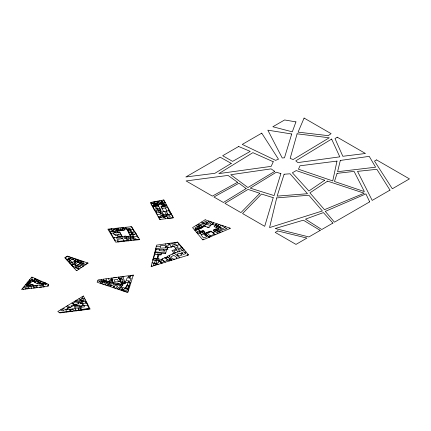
<?xml version="1.0" encoding="UTF-8"?>
<svg xmlns="http://www.w3.org/2000/svg" width="431" height="431" viewBox="0 0 431 431"><rect width="100%" height="100%" fill="white"/><g stroke="black" fill="none" stroke-linecap="round" stroke-linejoin="round"><path stroke-width="0.65" d="M160.203 246.758L160.262 245.735L165.008 245.266L165.822 247.814L160.375 248.186L160.203 246.758L156.216 246.704M159.395 249.328L159.459 248.649L155.763 248.466M163.667 249.463L163.591 250.255L165.165 250.459L164.884 251.16L159.109 250.6L159.621 249.333M101.113 281.4L101.21 280.737L99.75 280.78L99.362 281.588L100.725 282.009L101.113 281.4L101.84 281.508M129.419 282.822L129.607 281.933L128.222 281.793L128.416 280.942L129.995 281.201L131.148 278.318L127.366 277.693L125.949 280.479L128.416 280.942M158.252 258.783L158.01 259.71L156.631 259.543L155.72 258.702L153.091 258.88M161.458 253.239L161.005 254.974L154.309 254.134M127.565 285.57L127.824 284.6L127.323 284.535M157.972 254.592L157.724 255.524L158.199 255.621L157.396 256.752L157.816 256.806L157.412 258.072L156.297 258.552M152.078 262.84L156.049 263.293L156.868 260.453M166.727 249.554L165.536 253.681L154.729 252.507M127.63 289.002L128.47 286.2L129.246 286.303L128.179 289.179M153.571 258.228L155.397 252.582M129.047 285.861L130.027 282.865M154.476 263.045L155.419 260.276M154.584 258.347L155.429 258.131L155.629 258.471M157.681 258.713L159.087 254.732M153.134 259.995L153.264 259.64L152.908 259.602M156.69 260.432L156.803 260.125L154.993 259.893L154.88 260.211M122.566 290.774L125.179 288.199L126.983 285.451L127.996 282.72M129.656 278.135L130.706 275.447L133.071 275.878M156.388 249.237L155.327 251.828L165.741 252.97M153.344 203.572L153.204 203.313L154.508 202.791L154.864 203.319L151.103 203.992M157.126 254.484L157.39 254.015L159.987 254.624L160.149 254.258L161.167 254.344M29.303 283.673L29.664 283.097L30.154 283.205M30.984 281.971L29.766 283.787L26.862 283.081M128.998 233.23L129.343 232.735M27.487 283.232L27.309 283.474L28.171 283.711L28.398 283.453M158.646 206.244L158.349 206.621L155.58 207.198L155.93 208.248L157.019 208.001L157.407 208.669M83.668 263.891L84.174 263.26L83.463 262.98L82.122 264.138L83.091 264.586L83.668 263.891L85.543 264.758M30.299 280.452L30.52 280.177L29.448 279.94M35.504 278.625L31.485 282.084L28.268 281.368M28.812 281.486L29.787 280.306M104.889 281.912L104.092 282.871L105.563 283.329L106.576 282.483M79.25 262.748L75.403 261.434M26.119 284.783L27.907 284.762M213.393 222.558L208.755 227.649L204.041 226.033M119.947 283.964L118.762 285.263L119.791 285.602L120.233 285.139L121.014 285.403L118.875 287.736L118.266 287.536L117.227 288.598L118.945 289.153M110.465 286.707L111.936 285.123L112.712 285.408L113.741 284.428L115.767 284.859M28.99 283.598L27.487 285.214L25.591 284.622M219.643 226.684L222.498 228.893L225.591 226.658M106.899 285.505L108.213 284.11L108.811 284.298L109.749 283.318L108.51 282.919L107.578 283.916L108.213 284.11M109.14 283.129L109.786 282.44M102.88 284.153L104.086 284.293L103.887 284.492M113.105 287.59L117.48 283.097L122.98 285.031L118.644 289.454M221.13 225.16L218.269 228.096L213.253 230.052L217.763 233.672M81.868 264.893L81.292 265.48L79.719 265.631L80.446 266.089L77.386 267.92L79.223 268.96M117.512 284.751L116.386 285.893L117.62 286.324L115.81 288.21L113.294 287.396M101.7 283.754L103.871 281.572L107.4 282.763M107.831 285.818L111.387 282.257L116.575 284.029M194.58 230.041L201.239 228.204L203.066 227.002L209.008 221.081L205.727 224.335L201.492 222.062M210.484 221.577L208.609 223.436L207.128 222.962M211.756 222.008L209.843 223.899L211.643 224.481M217.838 225.742L218.964 226.081L218.334 226.771L216.023 225.995L216.653 225.375L217.838 225.742L219.11 224.481M222.531 225.628L222.1 226.059L223.183 226.345L223.581 225.984M100.111 283.221L102.152 281.201L104.14 280.996M101.35 281.993L103.117 282.327M72.855 259.618L74.127 258.368M82.278 261.138L79.687 263.686L83.765 265.943M83.253 261.466L83.63 261.827M105.191 284.929L108.224 281.949L110.864 282.779M113.978 283.14L113.305 283.803L111.882 283.334L110.406 284.837L111.742 285.333M118.385 283.415L117.539 284.244L118.568 284.595L118.202 284.983L116.273 284.336M205.49 226.534L205.835 226.2L204.299 225.774M76.411 259.144L74.38 261.084L80.285 263.099L81.335 262.441L81.06 262.339M217.089 223.802L214.115 226.674L218.269 228.096L222.714 231.587M120.982 284.325L120.567 284.719L122.598 285.424M207.564 227.239L207.866 226.954L209.057 227.315M71.093 258.988L71.67 259.193M80.672 263.082L81.933 263.379L83.813 261.66M71.266 257.399L69.542 258.945L66.633 259.823M166.134 249.538L167.4 248.407M38.984 280.85L39.555 281.077L39.296 281.308L38.041 280.775L38.984 280.85L39.539 280.398M221.076 227.794L220.327 228.403L222.342 229.987L226.948 228.651L224.648 227.654M167.142 207.575L167.702 207.122M163.845 204.687L163.209 205.199L163.758 206.05M34.943 278.383L34.485 278.733L35.078 278.954M35.18 282.655L36.29 281.378L38.984 282.445L37.055 283.474M37.384 282.063L38.715 281.05M41.473 281.249L37.998 283.889L34.221 282.235L37.739 279.606M42.022 283.431L43.418 282.596L43.035 282.413L42.863 282.795M43.24 282.504L43.644 282.197M45.18 282.871L42.922 284.589L33.456 285.801M45.551 283.032L44.824 283.14M33.036 281.217L34.087 280.425L35.067 280.85L34.135 280.856L33.402 281.378M220.225 227.137L219.67 227.546L219.013 227.331M195.83 229.222L196.299 229.093L195.825 228.489L196.999 228.112L198.54 228.947L199.763 228.058L200.442 228.425M85.23 264.623L87.585 262.937M197.667 226.264L194.871 228.069L196.148 229.61M196.999 228.112L198.373 227.266L197.139 226.604M74.084 304.2L70.813 306.155L71.756 306.662M79.762 263.724L77.181 265.243L72.758 266.579M70.205 307.249L65.851 309.803L63.168 308.278M80.586 299.895L78.528 301.086L76.696 300.084M79.783 263.74L77.181 265.243L81.33 267.559M72.834 303.532L75.872 301.77L78.609 303.349M78.367 302.174L81.394 300.429L85.435 299.976M164.787 261.493L163.872 261.719L163.263 261.283L163.748 260.76M69.116 307.89L68.454 307.465L67.037 308.192L67.317 308.941M80.004 299.513L81.933 299.098L81.459 298.775L82.682 298.155M167.535 259.43L166 260.179L166.829 260.696L168.327 259.995M161.981 259.527L161.55 259.958L162.282 260.491L160.639 261.234L159.535 260.701L159.05 260.933L158.457 262.748L156.049 263.293M160.817 262.167L160.262 262.431L161.463 263.384M161.814 262.856L162.239 262.441L161.506 261.967L160.731 262.102M165.375 257.878L164.502 257.883M165.493 257.964L167.481 257.043M132.92 232.099L133.131 232.498L130.949 233.123L131.617 233.37L132.01 234.55M165.865 258.228L166.829 257.792L166.458 257.517M76.265 267.118L78.641 266.056M168.079 257.501L169.798 256.736L169.286 256.364L169.868 255.745L169.372 255.384M161.873 259.457L162.681 259.096L162.39 258.896M169.254 258.395L170.035 258.056L171.705 259.381L170.035 260.087L169.189 259.484L170.153 259.085M215.979 229.319L215.306 229.249M212.618 232.541L215.117 231.549M212.817 232.708L214.455 231.813M210.199 235.881L214.546 234.168L211.61 231.684L210.527 231.97L210.134 231.619L205.328 233.263M174.62 253.423L172.028 254.155M176.969 255.454L177.911 255.093M180.896 253.94L182.081 254.996L179.07 256.159L176.958 254.204L179.986 253.126L180.896 253.94L182.286 253.406L183.471 254.414L185.901 253.573L184.005 251.709L181.419 252.658L182.286 253.406M184.786 252.442L186.041 251.963M43.089 285.031L43.606 284.837L43.526 284.514L42.373 284.352L42.944 283.496L40.444 282.876L40.245 283.415L39.221 282.962L42.922 284.589L43.795 286.863M204.973 235.094L205.905 234.75L209.25 237.255L204.068 231.975M213.604 230.337L214.493 230.014L214.132 229.707M207.133 232.912L204.504 233.769L205.905 234.75M184.258 249.872L174.269 253.121L166.835 256.553L171.673 260.243M201.563 234.653L200.986 234.836L203.567 237.96L206.907 236.657L203.674 234.044L201.563 234.653L199.957 233.144M205.07 232.999L203.136 233.607L202.198 232.508M69.628 259.607L68.723 259.888L69.272 260.496L70.199 260.222M178.579 243.235L178.159 243.364L183.87 249.996M175.347 248.094L178.224 247.211L175.336 243.779L174.695 243.989L174.986 244.377L172.389 244.986L173.343 246.176L171.107 246.828M182.178 247.437L171.942 250.573L174.269 253.121L179.662 257.786M167.104 247.723L171.274 247.098L179.695 244.533M76.109 265.13L75.651 265.27L76.265 265.949L76.993 265.755L76.648 265.404M68.303 261.66L70.829 260.9L72.025 262.247M69.51 262.991L74.541 261.504L76.443 263.632L71.395 265.07M157.363 209.719L160.343 209.132L160.876 210.037L158.285 210.376L158.576 210.77M196.628 232.508L203.443 230.537L204.596 231.824L197.689 233.785M74.013 267.958L76.406 267.274L76.696 267.619L75.705 267.893L76.045 268.314L76.745 268.066L78.932 269.149M188.207 254.495L187.022 254.834L187.458 255.389M161.404 201.158L161.905 201.018L162.282 201.724M195.146 230.725L196.396 230.38L197.942 232.131M169.555 244.339L177.637 242.125L188.654 255.023L151.125 266.563L156.62 245.126L177.637 242.125M158.786 261.741L159.809 261.466M135.242 232.46L134.564 231.808M162.18 202.414L163.08 202.214L162.794 201.633L160.715 202.026L161.011 202.629L162.18 202.414L162.595 203.044M157.1 214.773L162.282 213.684L163.306 215.715M163.742 215.958L162.681 216.179L163.004 216.718L166.662 216.12M138.399 237.519L137.915 237.616L135.765 233.3M155.257 211.454L161.011 210.263L157.73 204.515L155.947 204.687M114.883 240.773L115.492 240.649L113.612 237.745M171.425 214.035L164.179 215.484L162.008 211.955L169.539 210.543M125.071 282.3L126.014 282.111L125.804 281.588L124.823 281.729M162.826 203.001L163.063 203.427L164.071 203.222L164.771 204.52M152.59 206.659L158.242 205.555M154.072 209.321L159.793 208.2M154.788 210.614L157.568 210.069L156.814 208.782M156.178 213.113L161.334 212.095L160.294 210.414M154.481 202.085L156.765 201.66M160.693 203.4L165.24 202.548M166.813 205.474L160.919 206.584L163.753 211.626M158.042 204.068L160.855 203.728M161.216 207.112L166.447 206.433L165.989 205.63M162.008 208.529L167.869 207.44M158.155 216.669L163.559 215.672L165.493 218.776M131.778 234.033L132.796 233.839L132.209 232.654M161.108 204.251L163.301 203.852L163.769 204.703M59.333 312.577L70.808 311.02M166.167 204.272L161.528 205.108L159.422 200.803M157.417 202.882L155.796 203.173L156.464 203.594L157.676 203.378M128.627 232.449L129.456 232.304L128.885 231.275L128.077 231.42M30.628 285.839L29.06 286.119L29.389 286.927L32.465 286.54L32.104 285.678L30.628 285.839L30.197 284.832M154.341 201.837L156.642 201.428M125.755 227.277L128.821 232.826L134.806 231.765M122.469 228.581L122.086 228.651L121.876 228.112L122.205 228.08M130.819 231.625L131.611 231.485L131.035 230.256L130.167 230.391M121.165 234.626L119.328 234.949L118.843 234.092L118.072 234.205L118.509 235.089L115.427 235.633L114.77 234.448M118.466 241.387L118.638 241.888L117.873 241.732L116.86 240.638L118.105 240.482L118.466 241.387L128.944 240.218L127.619 236.711M127.511 230.348L133.298 229.346M122.075 284.034L121.423 282.353L124.866 281.82M121.871 235.972L117.523 236.716L117.717 237.174M120.265 281.077L119.834 281.152L119.953 281.465M126.224 236.651L129.375 236.123L131.687 240.503M31.366 277.602L32.67 277.386M162.929 214.967L160.952 215.419L160.731 216.195M158.834 202.78L157.945 202.926L157.827 201.492L158.651 201.358L159.502 203.982M163.629 214.595L165.752 214.66L168.133 218.452M151.922 205.458L160.978 203.987M152.208 205.975L155.963 205.7L155.715 205.086L153.748 205.452L153.856 205.706M155.866 205.377L157.983 205.032M127.037 229.524L130.415 229.033L130.114 228.452L128.535 228.883L128.19 228.177L122.619 228.866M28.274 286.922L26.453 287.213L25.952 286.087L27.762 285.807M120.912 229.825L120.071 229.96L120.416 230.704M117.14 231.188L124.704 230.057L123.325 227.53M122.706 238.542L117.313 239.41L116.451 237.352M111.855 279.644L113.014 279.46L112.712 278.776L111.564 278.938M167.347 217.208L170.261 216.755L169.464 215.064L167.654 215.408L167.32 214.853M27.826 285.947L28.376 285.861L27.686 285.645M122.83 277.02L123.918 276.858L123.735 276.4M119.053 278.372L120.955 278.087L121.213 278.69L119.576 278.895L121.768 284.072M119.161 278.615L118.563 278.706L118.304 278.097L119.204 277.979L118.832 277.068M77.224 306.069L78.566 305.87L79.536 307.804L76.131 308.181L75.436 306.333L77.224 306.069L76.885 305.32M81.297 309.533L89.028 308.38L87.38 305.153M161.323 217.445L159.599 217.989L159.271 217.316L164.383 216.992M166.824 216.373L164.728 216.68L165.025 217.488L163.742 217.628L163.516 217.122M158.802 217.838L159.475 217.741M128.821 232.826L129.715 234.884L136.169 233.952M78.259 308.628L79.218 308.488L79.417 309.038L78.469 309.119M70.291 309.706L69.558 309.808L69.838 310.487L70.565 310.39M75.888 310.056L73.399 310.417L72.688 308.93M76.066 310.455L80.812 309.991L80.128 308.305L81.524 308.106L80.608 305.988M103.936 280.495L105.746 280.242L106.08 280.99L104.243 281.244M113.105 237.815L125.911 236.032L128.341 240.859M116.612 237.723L117.62 237.583L117.895 238.101L120.939 237.637L121.499 238.736M110.428 233.376L119.829 232.083L122.178 236.554M81.459 309.884L89.88 308.725M126.132 238.332L124.494 238.558L123.799 237.249L125.033 237.039L124.656 236.21M103.876 280.349L102.675 280.516L102.961 281.114M111.71 279.288L110.347 279.477L110.999 281.147M112.852 282.068L113.542 282.278M33.128 284.988L32.611 285.344L33.241 285.263M33.623 286.222L37.745 285.667L37.589 285.274M34.221 287.703L33.629 287.784L33.731 288.07M106.01 278.819L107.152 281.588L112.394 280.958M107.012 281.254L104.394 281.605L103.397 279.18M122.329 281.098L121.003 281.271L120.244 279.326L122.469 279.067L123.223 280.99L122.329 281.098L122.878 282.165M86.152 301.382L79.875 302.206L80.462 303.769L86.927 302.912M70.899 311.252L72.467 311.047L72.58 311.322M112.135 280.322L111.327 280.425L111.586 281.066M121.725 283.135L125.232 282.682M70.398 309.975L73.06 309.63M115.853 231.188L117.054 231.032M43.676 286.556L44.732 286.75M120.416 281.405L112.965 282.353L111.225 278.108M74.084 305.913L74.692 305.568M75.258 308.607L65.851 309.803L66.713 312.066M113.407 229.949L115.082 229.739L115.95 231.377L114.21 231.555L113.148 229.427L114.894 229.227L115.082 229.739M130.534 238.316L133.944 237.885M165.66 247.033L166.754 246.898M79.708 306.102L88.026 305.073M154.303 201.767L156.011 204.795L153.436 204.316L153.851 205.145M122.77 229.147L121.58 229.292L122.097 230.445M124.279 229.276L126.725 228.98M82.111 296.803L82.881 298.624L84.643 298.414M81.583 300.903L82.725 300.768L83.129 301.781M130.017 237.336L137.731 236.447M109.496 281.066L108.235 281.475M168.052 218.328L172.615 217.806L173.036 217.429L167.54 207.5M114.118 231.393L110.681 231.786L110.341 232.164L113.337 237.319L114.312 237.648M118.326 228.43L115.767 228.678L115.055 228.398M139.52 239.318L133.174 239.857L132.726 238.591L133.982 238.386L133.648 235.703L132.581 235.854L132.694 237.028L130.501 236.49L130.803 236.08L130.189 234.814L132.689 234.927L132.495 234.48M128.039 291.749L126.369 291.868L121.176 290.111L122.797 288.414L120.443 287.622M155.569 249.21L167.907 249.592L165.456 243.865M48.272 285.661L47.507 285.618L47.62 284.869L48.407 284.929M125.162 282.515L130.835 282.919M76.19 270.361L77.02 270.42M153.269 258.196L159.33 258.907L158.678 260.674L162.234 263.147M152.816 259.958L158.678 260.674L165.03 257.63L169.572 260.89M130.011 277.23L128.126 276.988L128.411 276.363L130.254 276.61M97.724 280.883L99.561 281.163M202.295 239.34L203.701 239.593M126.983 285.451L129.855 286.028M30.671 282.44L28.042 281.642M126.741 285.823L128.47 286.2M125.712 287.385L126.348 287.525L126.736 286.901L126.138 286.734M29.26 280.166L32.368 281.017M29.076 281.174L30.1 281.454L30.472 280.942L29.513 280.646M25.386 284.869L27.611 285.484M120.368 233.101L117.782 232.363L115.578 228.338M159.497 219.083L160.499 219.384M162.999 200.129L163.645 200.329L164.965 202.602M74.773 260.707L75.188 260.836L75.797 260.254L75.393 260.114M28.586 284.034L27.875 284.288L28.241 284.406M128.481 290.354L126.946 289.869L126.428 290.381L125.545 290.052L124.893 290.753L123.18 290.171M215.839 225.009L215.004 224.74L215.381 224.314L216.249 224.61M121.159 286.89L128.788 289.379M114.447 286.211L113.795 286.001L113.148 286.604L113.816 286.863M119.403 288.684L122.614 289.724L123.142 289.174L123.869 289.487M125.038 288.339L128.734 289.567M206.013 224.066L210.614 225.607M204.87 225.208L204.262 225.004L202.721 226.216L203.502 226.571M103.72 281.723L102.152 281.201L101.215 279.477M82.052 261.364L67.495 256.402L65.291 257.722L73.162 266.455M73.647 258.837L72.887 258.902L73.389 259.096M80.651 262.738L80.15 262.565L80.721 261.978L81.243 262.156M212.65 223.371L213.512 223.667L213.108 224.098L212.278 223.781M211.885 224.212L215.403 225.424M75.985 259.548L81.825 261.585M75.506 260.006L75.786 259.742M151.281 265.949L152.143 266.25M75.08 260.416L68.34 257.98L67.979 258.223L68.852 259.15M24.195 286.313L25.181 286.674L25.564 287.509L24.044 287.709L23.301 287.402M35.159 278.889L37.4 279.859M44.242 283.587L43.574 283.291L44.037 282.973L44.673 283.259M38.348 281.335L37.362 281.303L37.998 281.599M37.109 280.08L37.357 280.188L36.829 280.285M34.496 279.39L36.71 280.376M32.449 280.953L34.636 281.928M22.342 288.565L23.856 289.249M83.091 266.39L82.353 266.881M202.532 227.352L201.482 226.814L200.733 227.282L201.794 227.837M66.336 306.36L68.454 307.465M197.926 224.282L203.066 227.002M71.858 303.009L75.77 305.1L79.503 302.799L75.684 300.698M196.094 225.413L201.239 228.204M76.793 304.469L75.948 304.011L70.522 307.432L67.441 305.692M74.843 301.204L75.872 301.77M60.485 309.9L62.129 310.805L64.084 310.417L61.816 309.097M81.933 263.379L82.574 263.745M161.334 212.095L160.601 211.659L159.028 211.993L158.306 210.824M130.868 226.744L131.757 227.293L134.327 231.851M78.868 298.769L81.394 300.429L82.343 302.831L80.209 303.101L80.462 303.769M156.685 263.395L158.155 264.402M161.609 259.268L165.655 262.096M174.647 259.333L174.049 258.875L173.208 259.128L170.552 257.232L173.725 255.287L177.093 257.69L176.042 258.094L176.656 258.713M215.699 229.098L220.193 232.648M215.225 234.744L210.915 231.102L206.665 232.454L210.904 236.56M209.003 232.007L209.52 232.492L208.34 232.869L207.855 232.401M179.883 251.295L178.218 249.587L180.901 248.762L182.426 250.465M69.127 259.069L70.829 260.9M173.741 246.343L176.376 249.215M75.096 264.014L76.416 265.469M75.123 265.862L76.406 267.274M69.407 261.331L69.876 261.191M74.8 264.101L73.836 263.029L75.139 262.641L74.218 261.595M178.062 251.887L176.457 250.088L173.876 250.912L175.385 252.76M209.752 237.045L209.234 236.447L209.741 236.258L210.242 236.84M198.987 231.83L199.855 232.832L200.932 232.578L200.038 231.522M73.916 264.354L73.518 263.88L72.64 264.144L73.022 264.607M198.54 228.947L200.555 231.377M197.705 229.179L199.429 230.687L199.036 230.779L199.725 231.614M168.37 214.643L167.223 213.437L167.497 213.194L166.388 211.955L166.646 211.777L166.274 211.158M164.259 205.953L163.92 205.485L164.712 205.307L165.03 205.813M167.864 243.52L168.877 244.97L168.219 245.088L167.573 245.977L168.192 247.556M166.953 214.929L166.269 213.889L165.773 213.819L164.734 211.443M117.631 235.245L116.844 234.038L114.064 234.583L113.148 232.999M168.947 243.364L171.274 247.098M117.507 231.14L116.973 230.267L118.207 230.466L118.433 231.005M160.31 212.3L161.253 213.9M156.453 205.905L154.686 206.25M154.384 203.384L155.322 204.423M128.185 230.229L129.208 230.052M129.677 229.152L130.097 229.901M168.683 210.705L170.644 214.191M161.032 200.501L161.776 201.81M162.401 204.946L163.09 206.174M158.01 201.072L158.209 201.433M115.971 232.611L114.102 232.869M163.063 203.427L163.301 203.852M165.288 207.92L167.012 211.018M152.8 206.621L154.228 209.294M113.714 277.769L116.801 277.348M156.593 201.336L158.236 204.434M129.92 229.928L131.234 232.401M127.253 240.46L125.464 237.072L128.363 236.587L129.478 238.903L130.216 238.774L130.873 240.083L130.07 240.196L130.173 240.665M121.989 227.67L123.352 230.256M111.629 228.753L113.078 231.512M153.614 201.897L154.239 203.093M121.714 236.619L124.128 241.306M86.604 302.955L87.703 305.11M163.877 206.029L164.146 206.568M155.92 211.319L156.755 212.995M129.715 234.884L130.868 237.239M119.974 227.88L121.267 230.569M136.347 239.588L135.937 238.699L134.553 238.833L134.779 239.717M81.594 310.175L79.229 305.056L73.97 305.654L76.239 310.859M29.055 288.63L27.487 285.214L32.912 284.449L34.34 287.994M82.111 303.548L83.075 305.681M118.487 277.117L121.623 284.094L125.61 283.576L122.625 276.551M32.023 284.573L32.147 284.843L31.102 284.702M81.507 305.875L82.079 307.163L84.417 306.861L84.137 305.552M77.973 307.971L78.97 310.261M120.949 276.777L121.968 279.126M134.413 234.205L134.585 234.599L133.723 234.647L133.669 234.313M133.082 234.394L132.931 234.044L133.869 233.941L133.955 234.27M118.52 281.648L117.55 279.39L114.242 279.848L115.093 282.084M118.169 228.069L119.365 230.876M43.229 286.933L42.491 285.187L39.846 285.505L39.652 285.01M31.01 286.744L31.673 288.312M28.117 285.123L28.252 285.451L29.68 285.241L29.572 284.918M82.763 303.462L83.662 305.611M108.456 278.485L109.603 281.335M37.077 285.758L37.287 286.276L36.096 286.416L35.929 285.909M85.187 301.511L85.801 303.058M70.118 309.259L71.007 311.521M124.769 283.684L124.009 283.426L124.128 283.765M123.616 283.835L122.625 283.663L122.727 283.948M41.629 287.121L41.527 286.836L39.792 287.057L39.878 287.332M37.12 287.66L37.028 287.396L35.638 287.838M27.32 288.835L27.207 288.517L25.095 288.754L25.192 289.088M82.881 298.624L83.415 300.202M229.739 228.053L229.836 228.586M159.82 212.397L160.623 214.029M48.52 284.336L48.148 286.34L21.55 289.524L31.846 277.025L48.52 284.336M153.635 263.713L153.334 265.146L153.765 265.523L156.604 264.348L156.291 263.971L153.635 263.713M336.983 161.097L332.737 180.923L298.473 169.205L299.992 165.8L336.983 161.097M276.702 197.91L269.564 227.6L322.388 210.964L308.86 195.232L276.702 197.91M340.312 160.451L337.597 171.705L375.606 167.196L369.222 156.356L340.312 160.451M297.104 133.82L290.16 158.414L293.161 159.54L329.268 137.785L297.104 133.82M273.227 197.678L264.699 226.323L242.567 213.55L261.52 194.047L273.227 197.678M291.706 133.987L284.476 157.8L282.224 157.978L267.834 130.167L291.706 133.987M280.867 173.596L274.116 195.588L250.26 188.158L276.287 172.206L280.867 173.596M133.319 275.091L127.791 292.536L97.115 282.213L98.176 279.891L133.319 275.091M284.115 174.237L277.133 196.127L307.497 193.718L290.079 173.785L284.115 174.237M337.08 173.364L334.456 181.467L364.367 191.585L354.083 171.393L337.08 173.364M32.417 279.794L32.282 280.198L31.603 280.053L31.792 279.692L31.075 279.261L31.932 278.717L33.106 279.353L32.417 279.794M295.935 121.892L292.315 131.843L272.85 126.746L284.616 119.958L295.935 121.892M304.087 118.062L298.085 132.145L328.185 135.652L331.11 133.664L304.087 118.062M273.254 161.738L271.191 166.355L218.856 173.607L252.873 152.66L273.254 161.738M28.301 282.224L27.87 282.801L28.915 283.092L29.383 282.494L28.301 282.224M79.175 261.412L78.862 261.741L76.702 260.987L77.224 260.513L79.175 261.412M259.834 193.293L240.945 212.612L224.928 203.362L248.067 189.414L259.834 193.293M217.186 226.388L216.19 227.385L217.186 226.388M110.013 285.177L109.512 285.629L110.142 285.855L110.632 285.419L110.013 285.177M46.516 283.986L45.341 284.902L44.63 284.6L45.826 283.679L46.516 283.986M40.562 281.583L40.185 281.874L41.214 281.885L40.562 281.583M324.694 180.244L308.892 191.014L292.38 172.772L296.248 170.579L324.694 180.244M88.048 263.093L76.54 270.743L64.704 257.695L67.398 256.089L88.048 263.093M327.582 181.139L309.916 192.846L324.478 209.676L364.243 193.212L327.582 181.139M200.523 225.655L199.203 226.523L198.018 225.892L200.679 224.287L201.805 224.917L200.523 225.655M204.213 223.527L202.985 224.33L201.778 223.711L205.576 221.34L207.155 222.154L204.213 223.527M337.231 137.193L335.016 138.604L342.823 156.286L365.456 153.49L337.231 137.193M199.909 227.062L198.853 227.713L199.262 227.934L200.318 227.299L199.909 227.062M205.156 219.788L192.565 227.606L202.818 239.965L230.504 228.306L205.156 219.788M246.155 188.557L223.382 202.468L213.9 196.994L238.979 183.218L246.155 188.557M231.248 163.376L214.891 173.3L185.853 176.974L220.144 157.18L231.248 163.376M331.617 139.078L295.774 160.855L297.875 162.589L339.8 156.846L331.617 139.078M83.42 296.011L57.802 311.527L59.855 312.938L90.074 309.097L83.42 296.011M274.741 171.382L247.911 187.533L230.752 174.717L271.083 168.871L274.741 171.382M238.655 146.492L222.671 155.72L232.605 161.372L250.244 151.405L238.655 146.492M261.752 133.157L242.265 144.407L275.598 160.348L278.485 159.206L261.752 133.157M376.559 159.901L374.507 161.086L392.329 188.773L409.45 178.892L376.559 159.901M277.72 230.935L275.199 232.39L295.995 244.393L306.947 238.068L277.72 230.935M320.228 230.402L308.898 236.942L275.199 228.516L303.343 220.193L320.228 230.402M332.921 223.075L321.758 229.518L305.46 219.147L323.39 212.596L332.921 223.075M369.663 201.859L334.461 222.186L325.286 211.384L365.919 193.896L369.663 201.859M389.99 190.125L372.195 200.399L357.525 171.371L376.856 169.313L389.99 190.125M237.562 182.281L212.354 196.105L186.1 180.945L228.064 175.412L237.562 182.281M216.524 229.75L215.198 230.326L215.845 230.897L218.846 229.637L218.188 229.087L216.524 229.75M220.456 230.994L217.725 232.471L216.771 231.684L219.869 230.445L220.456 230.994M203.001 230.957L201.665 231.377L202.058 231.776L203.357 231.372L203.001 230.957M72.505 262.581L71.665 262.813L72.187 263.325L72.979 263.131L72.505 262.581M152.466 203.216L151.771 203.373L151.416 202.812L152.095 202.705L152.466 203.216M163.85 199.973L150.29 202.522L159.718 219.481L173.451 217.806L163.85 199.973M111.354 229.098L108.822 229.54L109.803 231.264L112.329 230.887L111.354 229.098M119.112 229.513L116.817 229.723L116.564 229.287L118.859 228.996L119.112 229.513M139.73 239.652L115.74 242.195L107.879 229.147L131.622 226.668L139.73 239.652"/></g></svg>
